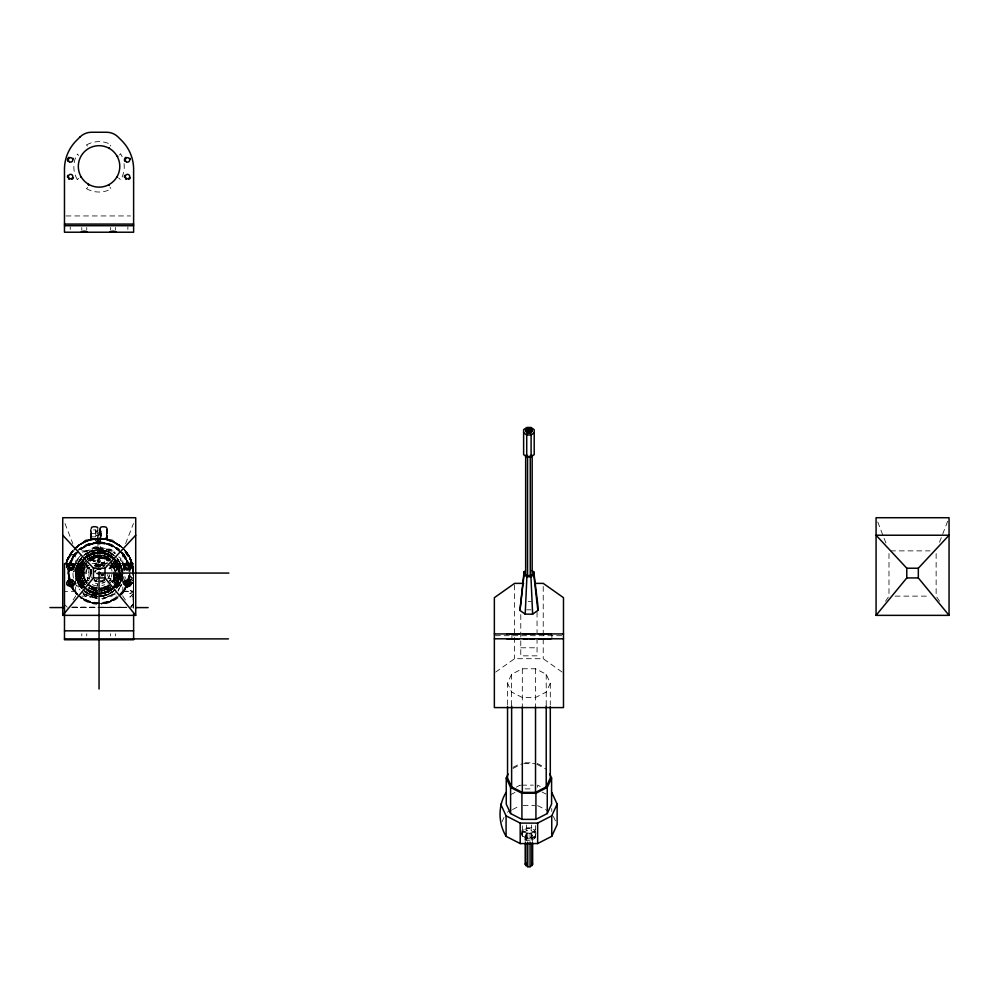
<?xml version="1.0" encoding="UTF-8"?>
<svg xmlns="http://www.w3.org/2000/svg" width="999" height="999" viewBox="0 0 999 999"><rect width="100%" height="100%" fill="white"/><g stroke="black" fill="none" stroke-linecap="round" stroke-linejoin="round"><path stroke-width="0.75" stroke-dasharray="5 3.75" d="M77.16 551.935C65.847 563.161 65.847 583.254 77.323 594.38L74.213 590.671M66.621 561.113L69.942 554.433L65.897 564.61C68.981 549.625 85.002 539.335 97.827 538.536L91.933 539.235L84.153 541.883L85.09 541.421L91.933 539.235L98.227 538.548L87.213 540.596L75.999 547.302L83.641 542.12L90.534 539.56L90.909 529.133M77.273 546.728L82.18 543.294L91.321 539.81L90.909 529.52L90.909 539.073L81.256 543.431L84.79 541.595L83.641 542.12M91.321 536.838L95.792 536.838L95.792 529.932L91.321 529.932L90.909 537.25M95.792 532.03L95.792 533.179L95.792 531.181L98.227 531.143L98.227 535.551L95.792 535.576L98.227 535.052M97.827 529.133L97.815 552.26L91.783 553.608L86.201 556.855M87.238 555.981L94.268 552.859L97.827 552.372L98.227 528.896M119.281 549.775L110.414 544.443L100.662 542.332L99.863 543.119L99.863 552.522L107.33 554.607L113.137 558.516C106.131 551.398 93.869 550.849 86.264 557.33M99.863 528.883L100.262 542.682A30.42 30.42 0 0 1 125.899 587.362A30.42 30.42 0 0 1 74.525 591.083L70.892 584.577L69.143 578.658M120.891 546.928L114.585 542.632L106.756 539.747L106.768 529.707L106.768 532.305M66.034 562.837C70.117 548.926 83.754 538.686 98.227 538.523L98.227 552.522L91.421 554.408L86.801 557.217C94.555 550.973 106.756 551.873 113.499 559.203L107.28 554.67L99.863 552.522L99.863 538.523L110.34 540.372L121.728 546.99L114.348 542.07L107.567 539.572L107.18 529.058L107.18 531.705M133.204 578.246L130.157 576.535L133.204 577.772L129.795 579.919L133.204 578.246L133.104 572.015M130.257 607.242L133.179 604.495L133.204 597.302L130.157 593.818L133.204 594.193L133.616 607.592L133.616 573.314M77.36 566.033L77.635 568.606L76.149 570.679L76.336 576.848L78.022 582.454L81.668 588.174L77.984 582.042L76.149 573.913M90.909 539.073L90.909 537.537M101.074 535.651L99.863 535.601L101.074 535.327M106.781 536.6L106.768 533.803M106.768 532.954L106.768 529.145M111.389 567.432L110.901 565.659L111.026 568.181L109.378 568.793L108.054 567.981L109.39 568.793L111.026 568.181L111.076 565.846M119.193 575.948L116.858 582.829L114.61 586.151L117.982 580.407L119.293 571.703M106.768 535.951L106.768 539.185L99.863 538.923L111.826 541.321L121.828 547.589M106.781 529.907L106.768 533.379M86.114 582.917L82.892 574.962L84.141 566.633M106.768 536.838L107.18 538.623L107.18 528.533M133.616 604.083L131.019 607.417M95.242 598.051C97.115 593.968 85.914 595.529 84.003 590.996M97.827 531.168L97.84 529.932M82.53 589.135L77.485 581.168L75.999 573.414L78.446 562.712L79.77 560.501L82.88 559.328C75.687 559.502 78.097 570.791 76.898 569.855C73.839 575.561 77.535 583.291 81.206 588.086L82.305 586.201L83.879 587.874M129.333 567.869L129.72 565.996C127.71 559.702 121.391 571.803 129.545 567.494C131.169 563.661 124.163 563.411 125.387 567.295C126.96 571.341 132.18 566.296 128.409 564.497L126.611 564.51M116.546 588.061L120.941 580.182L120.429 578.359L121.229 576.248L120.317 578.758L122.003 575.474L122.053 572.04M71.453 570.142L73.601 568.643L74.213 565.958C67.795 555.044 63.087 575.274 73.302 569.055C77.885 562.912 65.597 560.214 66.546 567.819L68.369 570.029L72.502 570.242L74.6 567.907L74.301 564.71L70.43 562.412L68.319 563.161L66.945 564.622L66.546 567.819M112.263 582.592L115.197 574.75L114.098 579.457L112.263 582.592L114.173 579.008L115.122 573.863L114.71 576.91M117.695 583.116L120.205 574.188L119.505 578.708L116.746 584.727L117.907 582.717L119.206 574.9M74.088 549.825L82.305 543.281L87.8 540.759L97.827 538.936L97.815 536.351M86.813 583.591L83.192 576.061L82.967 570.591L83.229 576.923L85.839 582.592C82.355 577.672 81.768 570.854 84.453 565.459M122.153 573.963L121.553 578.696L119.393 584.378L114.598 590.571M79.333 564.747C76.586 571.753 77.847 580.044 82.28 586.088M81.044 587.275L81.081 587.974L77.547 582.105M125.687 581.955C123.139 586.738 132.355 585.976 129.146 581.643C126.411 578.945 123.302 584.602 127.035 585.426C134.39 582.392 123.564 577.447 125.612 584.427M88.636 565.609L87.637 565.871L87.375 567.769L88.973 568.269L89.848 566.97L89.623 567.732C87.625 570.179 85.752 564.997 88.961 565.684M114.523 585.014L117.208 580.307L118.481 575.112L117.62 579.22L114.523 585.014L117.882 578.284L118.581 572.752M77.16 594.18C70.142 586.925 67.133 576.111 69.431 566.271L68.819 570.092L69.431 566.271M77.035 565.571L76.274 568.269L78.197 562.375L82.28 556.73L77.31 564.298L75.837 571.465L77.198 569.48L77.148 565.983L78.759 562.562L77.148 565.971L77.71 568.831L76.773 570.367M106.768 529.07L106.718 538.311L107.555 539.56L114.348 542.07L102.285 538.661M81.131 570.392L84.128 562.912C79.932 569.005 79.957 577.447 84.291 583.453C79.708 576.985 80.02 567.507 85.24 561.488L82.53 565.971L81.044 571.965L81.768 567.395L84.578 562.087M79.458 567.794L79.208 577.147L83.441 586.063L81.019 587.562L82.88 585.701C78.172 579.77 77.085 571.316 80.282 564.435M116.221 578.433L117.02 573.076L116.234 578.496L113.699 583.578L117.158 574.375L116.371 578.084L113.861 583.254M85.04 584.615C79.483 578.121 79.808 567.944 85.277 561.513M82.143 579.345L85.027 584.34L81.806 578.196L81.156 571.253L81.319 576.423M114.51 582.367L117.033 573.076M83.279 572.889L83.429 569.992M120.442 572.477L119.48 579.482L115.135 586.888C121.204 586.713 120.392 577.472 121.503 575.574M76.349 570.367L76.161 575.761M79.033 584.515L76.199 576.098L76.149 570.679L82.205 559.527M80.107 580.269L83.342 585.851C77.572 578.908 77.485 568.219 82.805 561.001L79.508 567.744L83.616 559.989L80.307 565.621M68.819 569.717L68.794 576.298L68.894 569.205M118.981 579.944L120.142 572.415M124.363 589.934L127.959 582.567L129.458 573.151M77.697 567.082C76.511 574.562 77.947 582.692 83.441 588.249M86.389 555.806L94.88 552.072C82.78 554.07 75.112 567.657 78.746 579.133C86.276 594.63 81.481 582.991 79.445 577.285L83.217 585.402M114.498 586.038L118.282 579.145L119.218 573.114M71.766 568.468C66.421 570.679 68.606 560.938 72.527 565.409C74.613 569.755 66.296 569.58 68.756 565.284M69.605 581.231L72.053 581.543L72.527 584.403C70.592 587.574 66.384 583.166 69.393 581.343C72.902 579.208 74.238 586.126 70.192 585.451C63.349 572.927 81.256 588.935 68.494 584.153L68.394 582.767M76.011 572.877L76.149 570.679M88.262 580.556L87.288 578.446L88.287 577.809L89.71 578.546C90.597 580.706 88.636 575.936 87.288 578.446L87.475 580.119L88.986 580.469L88.112 580.494M119.693 573.801L118.619 579.957L114.81 586.463M73.302 556.843L75.687 553.596C65.759 565.034 66.483 583.766 77.323 594.38L72.977 588.773M129.558 567.469L129.608 565.771L128.434 564.535M78.771 568.856L78.372 574.812L79.783 580.719L78.571 571.428L81.743 562.025L80.669 563.936M94.818 595.466L95.604 596.066L92.782 595.516L97.527 596.428L92.42 595.367L92.195 597.352L90.809 596.915L81.881 591.483M79.583 573.926L81.094 565.322L83.529 561.213C77.885 568.281 78.322 578.908 84.066 585.751L80.157 578.234L83.267 584.627C78.197 577.909 78.309 567.807 83.529 561.213M90.372 555.506L90.484 553.995L92.645 553.184C89.386 553.196 91.558 556.518 88.137 556.818L90.584 555.319M99.863 537.637L100.275 538.886L100.262 529.482M129.283 576.435L129.458 573.851M115.197 574.75L112.625 581.967L115.06 575.998M129.82 573.813L128.596 581.905L124.912 589.847M77.123 566.146L76.898 569.855L77.647 569.43L76.536 570.604M82.355 561.962L81.693 562.887L83.529 560.389L80.757 564.86L79.146 570.641L79.932 579.133M125.774 587.524L128.234 581.63L129.37 574.787M86.189 563.174C81.756 568.618 81.831 576.947 85.864 582.579M114.985 556.131L108.966 552.035L110.951 553.096L105.669 550.799L106.006 549.25M122.427 574.038L120.904 581.331L116.658 588.411M84.028 559.777C78.896 565.496 77.572 574.175 80.707 581.181M81.344 576.198L81.344 569.954L81.806 578.196L85.277 584.627M74.113 584.365C75.837 579.12 66.758 577.759 66.921 583.241C66.783 588.923 76.274 587.187 73.976 581.83M131.044 567.694C130.357 554.707 116.346 571.54 129.233 569.842C136.751 564.073 120.991 559.552 124.351 568.443C131.581 575.948 133.491 558.129 124.725 564.135L123.739 566.995L124.338 570.292M131.044 584.365C132.792 579.145 123.676 577.797 123.851 583.241C123.726 588.898 133.192 587.212 130.906 581.83M70.629 581.006C67.645 580.856 75.574 581.618 72.303 584.702L70.954 585.451M83.242 585.876L79.008 576.623L79.208 568.356L79.271 577.872L83.354 586.276L81.556 587.887M119.73 572.552L118.044 581.131M119.555 574.45L119.256 577.534L116.408 584.053L118.806 578.758L119.555 574.45L118.806 578.758M83.154 569.467L82.817 573.613M119.056 574.225L117.795 580.169L114.773 585.564L116.571 582.804M83.104 581.393L84.016 582.954L82.655 580.594L84.028 582.966C80.757 577.984 80.207 571.478 82.492 565.971M81.069 573.076L82.517 565.983L86.438 560.214M128.821 579.295L129.37 575.137L127.947 582.492L129.37 575.137M116.933 574.313L116.683 576.76L116.933 574.9M133.329 605.094L133.616 603.671M115.097 575.749L115.247 574.3M122.377 573.776L121.304 580.119M81.756 557.492C74.338 565.521 73.701 578.596 80.432 587.237M125.375 582.517L126.461 585.277L128.696 585.139M91.234 569.78L90.734 574.125L91.096 571.278M85.677 573.863L86.164 569.667M95.842 588.711L95.055 595.454L95.916 588.786L98.014 589.098M120.904 579.857C120.28 582.167 117.233 591.683 115.022 585.976C120.879 578.808 121.166 567.482 115.247 560.289M79.271 565.384L77.947 570.904L78.072 576.036L79.783 581.942L82.393 586.101L81.568 587.449L83.441 586.063M120.692 574.35L118.756 582.367L116.296 586.363L118.082 586.013L113.661 587.449L118.332 585.726L120.867 580.157L120.554 577.472L122.003 575.486M125.424 567.357C125.462 564.273 128.609 563.036 125.275 566.495C125.112 568.781 128.484 569.692 129.52 567.619L129.146 565.047M128.434 581.206C131.131 582.342 129.108 586.625 126.461 585.277L125.325 582.767L127.585 581.006M119.106 575.149L115.597 584.615M95.604 597.702C97.59 599.475 97.74 594.193 94.468 596.041M68.344 566.495C77.01 557.979 70.117 576.885 68.631 565.422C75.849 560.277 71.528 575.212 68.394 566.083M72.403 584.54L72.215 581.718L70.205 581.043M114.598 585.739L117.57 580.744L118.906 574.949L118.531 577.834M125.275 566.495L125.699 565.234M79.383 569.168L77.885 574.275L80.507 580.731M81.044 571.965L81.356 569.505M121.728 568.955L117.358 559.128L120.08 563.711L121.816 569.58M120.429 577.422L120.529 580.094M122.29 574.088L121.354 579.707L122.34 574.45M75.787 571.091L76.261 567.707M81.094 565.322L79.57 574.687L80.457 567.407M122.44 573.888L120.205 582.854L116.771 588.111M78.272 567.981L77.934 576.361M117.008 574.7L113.874 583.254M74.088 584.34L74.238 583.241A3.546 3.546 0 0 0 72.09 579.895L69.106 579.87L67.782 580.819C64.685 584.303 70.317 589.285 73.377 585.676L74.088 584.34C72.24 590.122 63.711 584.677 68.057 580.544L70.829 579.582L73.414 580.894M105.669 550.799L103.109 550.736L102.847 548.239M130.345 580.894L127.76 579.582L124.987 580.531C120.167 585.426 130.894 590.197 131.169 583.241A3.546 3.546 0 0 0 129.021 579.895M78.009 582.13L77.123 579.657M120.08 573.551L117.857 582.517L115.235 586.438L116.995 587.899M129.271 576.073L126.086 587.037L120.342 594.805M114.423 574.512L113.362 579.557M82.792 575.499L83.142 568.831M118.831 577.397L119.193 575.012M70.917 562.912L73.252 564.048L74.088 567.669L71.753 570.092L70.105 570.217L68.869 569.855L69.293 566.783M76.436 567.644L75.961 575.486L79.008 585.002M123.876 563.96L123.589 566.321L120.941 559.802M75.375 571.828L76.099 567.295M111.051 556.793L106.169 554.208L100.025 553.059L102.16 552.322L107.755 554.07L107.417 555.257L109.69 556.668L107.655 555.544L107.755 554.07L102.098 552.247L97.727 552.222M90.31 592.245L90.547 590.796L87.175 588.811L90.547 590.796L90.797 592.195M119.056 561.663L121.728 569.155M80.195 563.424L79.158 575.649M117.158 574.375L114.773 582.155M121.803 575.586L120.454 578.633L120.617 576.935M78.871 571.952L79.72 567.17M114.835 585.464L117.358 581.218L118.931 575.599L117.545 581.281L114.073 586.788L118.431 579.22M120.092 564.023L121.191 566.72M118.594 578.071L117.582 581.031L119.081 575.374M78.097 563.748L77.173 566.308L81.294 558.416L79.608 561.488M78.996 570.841L80.507 565.122M114.261 586.126L117.358 581.218L118.881 575.973L118.319 579.02M119.643 575.774C120.817 580.232 112.825 584.74 116.733 587.687M128.659 579.932L129.096 577.597M92.857 560.651L93.706 556.231L98.651 557.255L97.552 561.65L92.795 560.689L93.706 556.231L98.589 557.255L97.552 561.65L92.795 560.689L93.719 556.231L98.589 557.255M119.942 575.936L120.192 574.662M66.184 567.494L67.595 560.402L74.001 550.836M124.038 576.186L120.192 586.725L121.953 583.666M79.146 570.641L79.783 567.544M109.128 576.972L109.59 574.687M82.605 572.29L86.089 563.299L84.578 565.684M113.849 555.444L108.004 551.848L103.734 551.323C98.152 548.101 90.347 551.211 85.327 554.582M117.882 578.284L118.394 575.861M117.807 580.169C118.481 582.467 117.295 585.189 114.748 585.614L116.858 584.565M69.955 564.348L69.231 567.282L72.14 558.99L76.049 553.209L72.14 558.99L74.301 555.432M82.842 592.782C86.176 601.161 98.751 595.879 85.277 591.783M92.12 597.215L95.604 598.201L96.229 596.266M96.853 596.328L96.641 598.214L97.502 598.538M79.021 570.179L79.995 566.071L82.805 560.876M111.301 577.022L111.95 574.088M97.215 585.302L97.403 584.465L97.502 586.301M84.391 590.834L90.847 594.592L97.378 596.041M118.581 578.359L119.293 575.249M72.765 583.728L71.366 585.339C66.021 586.213 69.618 579.258 71.503 581.206M72.615 584.165L72.815 583.316M125.275 583.166L126.723 581.156M129.333 584.54L129.146 581.718M79.645 567.32L78.846 574.363L80.207 580.556M82.917 571.715L83.916 567.507M69.231 567.282L72.403 558.404M118.456 575.799L115.921 582.991L113.399 586.488M107.48 576.073L107.904 574.363M69.056 567.956L71.953 559.253M79.995 566.071L78.821 572.514L79.208 577.147M78.971 572.177L79.133 575.399M119.605 576.136L118.619 579.957L114.81 586.563L118.769 579.52L119.593 574.937C118.694 585.302 109.191 594.08 98.701 593.581M127.959 582.567L128.871 579.095M120.817 581.318L121.903 577.222M79.62 566.433L78.584 574.924L81.756 584.128C77.06 576.923 77.585 566.833 83.079 560.202L81.069 563.074M133.204 603.721L131.269 606.843L133.204 603.771C132.755 586.113 137.213 563.424 124.101 549.263M68.332 583.091L68.731 581.88L68.943 584.777L71.366 585.339M76.086 568.781L77.31 564.298M78.034 570.042L80.607 562.674M82.068 562.425L79.508 568.618L79.758 578.496L79.058 574.512L79.47 577.385M113.536 580.431L114.947 575.861M87.125 568.806L86.139 572.265L87.413 578.608M95.916 597.714L96.566 596.303M105.906 550.749C107.667 548.476 106.044 548.039 106.256 550.861M91.096 596.49L90.834 597.09L91.783 596.815M128.496 580.694L125.862 587.35L120.692 594.393M120.704 581.543L122.015 576.823L120.792 581.555L118.169 586.313L119.568 584.028M86.688 553.359L84.665 554.795C87.55 548.713 101.498 552.722 101.049 547.739C95.18 543.793 90.047 550.699 84.478 551.972M89.848 579.195L87.974 577.897L87.475 580.119M101.236 549.825L102.785 547.914L106.044 548.676M91.134 572.015L90.31 575.112M129.745 583.466L127.785 585.501M66.284 562.237L71.953 551.573L66.933 560.214M80.732 564.934L79.508 568.618L83.841 560.027L80.032 566.745M66.084 564.285L67.882 558.916L72.939 551.111M118.581 577.534L113.923 586.575M79.858 567.295L80.207 563.386L82.03 560.427L80.257 563.286L83.342 560.539L81.244 561.6M103.122 573.538L102.31 575.636M94.868 573.001L95.542 570.978M66.196 562.4L68.806 556.306L72.403 551.048M127.148 584.602L128.159 581.755M80.007 568.468L83.267 561.725M89.398 568.331L88.312 573.488L89.66 578.433M103.009 575.299L103.471 574.1M66.184 563.661L70.13 554.782L74.338 554.782L75.687 553.596M77.235 565.022L80.819 558.404L76.873 565.584M83.854 569.055L84.54 567.27M125.612 543.668L133.466 523.488M939.51 542.232L947.926 520.604M77.76 564.36L77.148 565.921L78.896 561.913L77.847 564.098M92.42 595.367L93.469 595.217L92.782 595.516M84.653 565.559L83.267 569.08L82.892 574.962M66.558 561.276L69.942 554.433L74.338 554.782L77.298 551.81L72.14 558.99M119.143 588.523L118.094 591.046L119.143 588.523L118.394 589.872M132.942 605.819L133.541 604.308M79.445 585.164L81.081 587.974M102.934 575.324L103.397 574.2M116.858 582.829L118.943 576.735L117.545 581.281L114.485 586.176L117.308 581.818L113.849 586.9M66.221 563.311L69.081 556.58L73.114 550.736M78.159 562.961L75.824 570.229L76.061 576.96M117.582 579.045L112.775 586.775M70.604 562.35L72.827 557.729M95.142 570.891L94.768 571.74L95.654 570.154M116.833 583.341L114.897 586.263L116.608 587.812M124.45 580.407L123.476 582.592L124.663 586.163L126.873 587.387L130.794 585.751L131.393 581.805L129.982 579.932L127.273 579.045L123.189 581.568M117.432 583.828C121.241 576.848 121.229 567.744 116.483 561.201M107.805 578.796L109.091 575.986M507.542 704.907L507.542 683.141L511.625 674.25L522.315 668.768L535.526 668.768L546.216 674.25L550.299 683.141L550.299 704.907M550.299 683.141L546.216 692.032L535.526 697.514L522.315 697.514L511.625 692.032L507.542 683.141M501.898 821.977L504.295 816.77M536.063 833.291L534.69 830.319L531.118 828.496L526.71 828.496L523.139 830.319L521.778 833.291L523.139 838.448L526.71 840.284L531.118 840.284L534.69 838.448L535.601 836.475M523.139 830.319L521.778 835.476L523.139 838.448M525.199 841.533L525.199 835.476L527.772 832.991L531.93 833.94L532.642 841.533M532.642 835.476L530.069 837.986M534.69 838.448L535.601 834.277M115.035 585.951L116.521 584.09M116.721 582.792L117.807 580.494M129.695 567.107L127.11 568.768L125.3 566.221M80.345 565.347L81.169 563.611M85.127 564.597L82.905 570.879L83.229 576.923M102.385 575.511L102.922 574.388M82.355 566.258L83.254 564.398M128.159 581.093L129.758 583.616L128.272 585.377L125.874 584.777L125.3 582.692M68.806 556.306L66.134 562.512L68.956 556.056L72.752 550.636L67.857 558.166L68.956 556.056M125.687 587.762L126.998 585.077M118.993 588.973C120.916 584.14 127.36 579.994 124.575 574.35M81.431 565.072L82.58 562.799M81.244 587.499L79.633 585.926M81.843 561.426C76.723 568.993 77.223 579.682 83.292 586.563M131.019 567.669C122.74 575.886 125.287 559.203 118.619 556.93M131.019 584.34L128.971 586.625L127.485 586.937L124.55 585.389L123.851 583.241L124.725 580.819L127.76 579.582M80.207 564.797L84.515 558.503M112.213 582.392L114.048 579.058M124.788 589.31L121.366 593.743L123.726 591.383L133.616 591.783C132.692 578.284 134.765 561.525 125.2 550.486C130.594 556.693 133.629 564.86 133.616 573.076M117.258 581.468L114.573 585.776M79.096 557.192C70.767 566.221 70.829 581.942 80.07 590.009M72.403 567.869L72.265 565.109L70.18 564.373L68.344 566.658L69.505 568.543L71.928 568.381L72.815 566.421L71.778 564.66L69.056 564.934M84.503 565.871L85.415 564.285M115.672 585.189L117.532 582.067M100.362 593.319L105.757 592.17L111.339 588.985L108.616 591.982L100.724 594.23M105.532 592.257L111.751 588.823L108.879 591.67C112.175 587.225 103.259 594.68 100.812 593.169M111.788 588.723L108.591 591.995L100.812 594.205M72.028 559.078L74.987 554.457M126.086 587.037L121.366 593.743M101.011 575.024L101.636 574.038M78.397 558.803L75.449 564.435L73.889 575.312M78.446 562.712L81.306 558.379L79.982 560.164M81.381 563.349L82.742 561.201M78.197 562.375L81.406 557.817L79.708 560.089M124.588 590.347L125.262 589.285L122.527 592.432M69.418 555.269L70.342 553.821L69.805 554.645M82.517 560.551C76.973 567.694 77.01 578.309 82.405 585.526M81.606 563.211L83.004 561.051M102.56 575.849L103.322 574.413L102.472 575.961M82.53 563.049L83.541 564.21L82.53 563.049L83.991 560.839M75.25 553.434C65.41 565.147 66.096 584.028 77.173 594.68M82.505 560.277L78.784 567.42L78.084 572.152A20.979 20.979 0 0 0 82.855 586.438M123.676 590.884L124.912 589.023L122.19 592.782M73.064 599.974L75.649 596.128L75.649 552.435M885.539 601.261L888.985 596.128L888.985 552.435M80.794 558.653C74.65 566.058 74.176 577.272 79.283 585.352L76.686 579.67L80.807 587.537M101.311 548.439L102.597 548.114C100.874 553.184 105.332 549.013 104.271 551.036L103.796 550.661M74.038 555.132L72.353 557.654L76.511 553.209M73.751 555.519C66.396 565.784 66.396 580.794 73.976 590.909M89.798 568.294C89.286 569.717 84.74 567.744 87.375 565.496L86.813 567.769L88.262 568.793L89.798 568.294L88.262 568.793L86.913 567.969L87.462 565.459M82.293 561.013C78.334 565.846 77.56 572.627 79.046 578.558M73.664 556.393L75.424 553.97M122.665 592.17L124.438 589.747M116.608 588.349L119.505 584.39M89.835 567.32L87.537 567.994L87.075 567.057L88.024 565.696M122.34 592.632L125.886 587.924L119.206 595.866M73.963 555.869L76.723 552.422M85.789 563.698L87.05 562.125M107.83 583.066L110.327 579.969M84.028 558.778C76.786 566.058 76.723 578.421 82.817 586.251M113.724 586.738L116.483 582.954L112.924 587.537M82.455 561.613L84.64 558.953M100.674 576.535L102.597 574.288L100.662 576.423M82.655 561.563L85.177 558.616M83.529 560.002C76.886 567.182 76.923 579.045 83.342 586.376M119.942 595.754L126.711 586.638A30.957 30.957 0 0 0 129.72 569.43L127.934 562.237L124.488 555.519L120.33 550.924M80.519 559.502L82.343 557.479M121.541 546.878L110.777 540.546L99.863 538.523L100.262 542.682L109.266 544.43L118.606 549.787M106.968 549.263C110.127 548.376 114.286 549.9 115.26 553.384L114.011 551.723M98.227 542.27L87.063 545.167L79.533 549.812L87.637 544.905L98.227 542.27L97.815 538.848L91.321 539.81M97.827 538.936L98.227 543.531A29.57 29.57 0 0 0 76.074 591.695M90.285 553.796L86.463 557.467C93.244 548.551 108.391 551.123 115.172 559.04M108.766 578.084L110.839 578.533L109.778 580.544L110.652 580.107L110.664 578.271L108.766 578.084L110.839 578.533L110.964 579.507L109.478 580.556M74.088 549.375L76.836 546.59L75.612 547.664M121.853 575.461L120.255 577.922L120.467 579.295M76.399 547.24L85.252 540.159A54.945 54.945 0 0 1 112.875 540.172L121.691 547.24M79.346 556.93L80.832 555.456M74.101 565.097L75.4 563.811M99.863 538.923L105.195 539.06L113.337 541.608C105.457 538.361 120.667 544.455 121.691 547.015L118.382 544.405M99.863 543.119L103.809 543.031L109.64 544.567L117.857 549.163M81.568 587.449L83.267 585.901M74.438 548.801L76.836 546.59M125.774 581.843L127.36 580.993L129.283 581.88M85.065 558.691L90.16 554.882L88.674 555.706L98.014 552.872L92.52 553.933L86.401 557.255L86.938 556.868M83.466 555.644C91.458 548.214 104.683 547.739 113.249 554.47M76.199 547.19L80.832 543.693L87.288 540.571M111.701 588.024L107.318 590.821L107.592 592.195L103.908 593.431M76.436 547.127L83.991 541.957M98.277 589.398L104.708 588.336L110.639 584.477M69.755 581.131L68.606 582.067L68.631 584.403M133.204 594.193L129.795 596.99L133.204 597.302M81.718 587.612L83.354 586.276M102.622 555.407L110.602 559.315C104.096 553.546 93.531 553.833 87.088 559.565L92.233 556.406L97.303 555.144L102.622 555.407L108.167 557.517L103.634 555.631L98.127 555.069L94.043 555.669L87.163 559.315M88.374 560.851L90.459 559.328M100.749 555.007L93.481 555.931L87.338 559.49L95.567 555.444L104.395 555.906L97.303 555.144L99.438 555.057M112.038 589.098L102.885 593.506M87.974 561.188L91.546 558.603L88.811 560.402C94.58 555.681 103.584 555.581 109.253 560.501M88.724 560.664C94.618 555.332 104.395 555.706 110.102 561.126L103.484 557.442M81.019 587.562L82.855 586.201M100.037 589.285L106.568 587.524L110.052 585.039M73.202 584.29L71.116 585.926L68.644 585.252L67.882 582.892L70.492 580.531L72.727 581.48L73.202 584.29L72.84 583.279M114.698 590.259L108.192 594.442L102.76 596.016M110.814 586.75L106.518 589.51L101.236 591.196L109.878 587.562M84.603 557.579L88.037 554.907L94.68 552.335L88.899 554.433L85.127 557.08L91.409 553.321L93.706 553.708M88.911 560.651C94.93 555.082 105.282 555.844 110.664 561.925M111.563 588.786L108.741 590.621L110.127 589.934M102.56 549.65L101.598 549.862M88.561 552.322L83.379 555.894L91.396 550.973L100.999 549.912M82.405 586.563L83.029 586.076L80.519 581.967M112.85 587.674L107.18 591.42L102.56 592.807L111.076 589.123M80.232 549.263L84.977 546.141L81.256 548.439L83.117 547.202M86.701 557.292L87.375 556.793M114.061 590.546L109.028 593.831L101.136 596.028M87.487 559.315L95.579 555.407L102.735 555.444M90.36 560.102L91.371 559.34M99.051 591.058L104.171 590.322L108.928 588.099L101.286 590.971L105.857 589.76L110.602 586.85M106.681 551.111L107.105 549.113M69.967 581.63L68.931 583.803L71.316 584.865C74.6 582.917 69.118 579.495 68.819 583.316L70.792 584.952L72.303 583.241L71.666 581.88L69.967 581.63L68.656 572.315M113.674 591.258L105.157 595.529L108.754 594.368M87.263 556.88L86.538 557.417L91.671 554.445L98.239 553.046L91.508 554.495L86.501 557.28L91.658 554.308L97.827 552.372M77.422 546.091L79.458 544.592M82.33 547.664L79.945 549.413L87.537 544.917L95.904 542.819M111.014 589.198L109.453 590.209L111.326 588.873M118.169 596.74L110.327 601.298L101.286 603.396L109.765 601.498L117.407 597.277M87.787 559.065L89.161 558.054M109.128 593.781L112.5 591.57M79.321 549.425L88.499 544.068L97.427 542.332L98.227 543.119L89.748 544.105M88.274 556.031L86.339 557.417L89.348 555.394M113.274 591.183L110.589 592.956M77.048 546.366L80.981 543.568L77.273 546.203M86.638 557.342L89.898 555.244M109.628 590.334L111.451 588.811L107.642 591.333L100.624 593.194M495.616 672.115L514.597 658.703L543.231 658.703L563.486 673.014M113.174 594.293L115.534 592.619M86.801 557.217C94.455 551.123 106.144 551.935 113.112 558.653M85.939 557.005C93.257 550.899 104.895 550.761 112.1 557.105M126.686 564.447L125.362 565.896L125.524 567.657L127.298 568.831L129.046 568.206L129.296 565.209L127.897 564.373L125.986 564.934M113.499 591.495L108.204 594.617L100.612 596.428M103.933 598.763L105.182 597.902L101.561 598.463M86.401 557.255L91.671 554.445L99.613 553.046L105.37 554.07L104.495 553.783L113.811 558.016L109.216 555.631M94.131 565.609L98.714 564.123L103.696 565.434A8.941 8.941 0 0 0 94.393 565.434L99.051 564.135L104.358 565.859L98.714 564.123L94.443 565.397L97.328 564.298M104.745 592.307L112.225 588.199L109.453 590.209L111.488 588.861M93.219 550.811L97.602 550.087L91.483 551.323L95.33 550.362L89.236 552.235L84.865 555.032M108.829 590.721L110.739 589.435L109.453 590.209M112.15 589.148L107.093 592.195L101.386 593.693M92.033 549.5L94.281 548.001M111.026 568.181L109.378 568.793M108.192 588.623L109.99 587.437M80.132 549.7L85.589 546.153L97.827 542.682L92.845 543.344L97.827 542.732L92.845 543.344L96.029 542.844M113.686 599.687L116.334 598.064L110.327 601.298L104.395 602.996M108.354 586.151L100.924 589.198M111.776 589.485L104.845 593.031L101.211 593.643M112.687 591.92L105.694 595.404L98.526 596.378M106.194 587.674L108.554 586.213M89.485 554.158L86.651 555.881C94.068 550.237 104.77 550.961 112.225 556.156M86.426 556.318L90.647 553.783L98.227 552.522L94.593 552.971L87.55 555.968M112.013 589.647C106.593 593.656 99.463 595.129 92.969 593.169A20.979 20.979 0 0 1 87.413 590.546M81.768 548.026L90.322 543.943M93.019 595.142L95.892 595.679M100.774 581.855L104.008 580.531M104.695 580.019L102.61 581.281A8.941 8.941 0 0 1 95.479 581.281L93.981 580.456L97.215 581.843M115.722 598.513C105.032 605.731 89.81 604.969 79.895 596.715L89.898 602.085L99.051 603.496M87.575 553.284L88.886 552.522M102.51 590.721L108.941 588.136L100.762 590.983M87.462 558.641L95.417 554.982M94.568 567.619L98.352 565.422L102.835 567.22M96.116 566.72L99.7 565.397L101.973 566.72M108.192 590.909L109.878 589.947L102.16 592.882M116.221 598.638L106.731 602.934L99.95 603.97M107.942 591.258L101.948 593.119L111.101 589.51L109.765 590.259M106.518 589.51L108.941 588.136M108.616 591.982L112.65 589.348L104.208 593.656M112.962 600.099L114.773 599.075M107.318 590.821L109.565 589.56M102.71 583.229L105.457 581.705M107.642 591.333L109.865 590.109M109.952 590.247L102.86 593.056A20.33 20.33 0 0 0 115.472 561.101M97.827 541.183L95.629 542.357L97.827 543.419L97.827 541.183L94.405 539.235L97.827 543.419M109.241 590.347L101.211 593.019M83.978 546.64L85.939 545.616M85.664 551.835L92.358 548.888L98.514 547.864L94.018 548.364L98.514 547.864M523.139 836.25L526.71 838.099L531.118 838.099L534.69 836.25M513.099 767.319L520.654 763.436M512.962 768.456L522.315 763.648M516.346 787.125L520.192 785.139L520.192 789.535M510.589 794.704L515.621 792.12M507.367 812.199L511.213 810.226M512.499 809.565L520.192 805.606M535.489 825.636L535.489 829.919L531.431 827.834L526.411 827.834L522.34 829.919L522.34 825.636M522.34 830.968L526.411 833.054L531.431 833.054L535.489 830.968L535.489 836.675L531.431 838.76L526.411 838.76L522.34 836.675L521.565 829.27M523.139 832.517L526.71 830.693L531.118 830.693L534.69 832.517L535.601 834.49M90.921 559.477L96.716 557.405M89.873 559.677L90.684 559.265M85.152 541.433L90.522 539.572L82.18 542.907L84.79 541.595M82.405 552.235L89.51 549.712L85.727 551.51M82.218 542.882L85.34 541.333M89.648 555.232L99.613 553.046L109.103 555.719M86.975 553.146L91.396 550.973M108.441 590.796C102.997 591.783 104.47 593.93 108.591 591.995L100.474 593.069L103.147 592.707M123.102 591.708C125.512 589.373 135.589 595.079 133.204 587.375M110.539 601.248L114.41 599.338M84.328 546.515L93.656 543.169L89.985 544.093M112.325 594.567L107.28 596.828M89.523 555.432L91.508 554.495M89.161 555.644L92.645 554.083L90.559 554.92M108.092 586.238L101.935 588.523M104.833 592.407L108.441 590.921M109.59 591.67L101.336 594.405M110.327 601.298L111.051 600.973L107.355 602.322M84.753 546.228L93.257 543.219L97.827 542.682L93.481 543.219A30.42 30.42 0 0 0 74.525 591.083L74.975 591.695L64.885 591.383M106.106 554.258C106.106 550.886 95.579 553.221 103.347 553.434L100.262 552.947L103.034 553.309M102.447 552.172L96.503 553.196M95.854 593.98L97.877 593.131C93.956 595.416 89.435 591.833 86.114 589.909M101.748 581.618L103.297 580.956M101.748 583.166L104.183 582.18M88.899 552.385L91.483 551.323M71.778 585.139L69.118 584.952M96.853 566.645L96.304 566.858A7.168 7.168 0 0 1 101.823 566.883L96.853 566.645L102.323 567.132M90.497 554.807L92.857 553.883M92.895 595.454L93.769 595.129M108.167 602.047L111.051 600.973M102.16 552.322L98.876 553.034M92.707 595.816L93.594 595.491M115.285 586.863L118.144 585.826M127.909 568.768L128.671 568.493M111.838 594.205L112.487 593.98M87.637 544.905L90.622 543.868M91.958 553.209L93.794 552.572M90.809 596.915L91.433 596.69M94.368 563.411L100 562.375L106.656 565.359M102.485 588.861L105.569 587.812M69.88 562.974C65.759 563.561 66.221 570.104 70.33 570.242M101.886 585.664L104.695 584.715M105.482 551.098L103.297 551.348M100.4 593.081L106.418 591.708L102.56 592.807M86.638 540.821L89.773 539.785L88.274 540.234M106.968 594.605L101.299 596.003M93.444 561.413L96.191 560.514M104.258 590.334L104.982 590.109L101.286 590.971M104.146 592.457L105.669 591.995L98.489 593.106M103.197 592.819L106.581 591.795M91.658 554.308L97.827 552.947L95.23 553.271M92.982 553.97L93.619 553.783M102.46 592.832L106.418 591.708M101.948 589.098C117.707 581.93 106.144 588.523 101.036 589.01M108.054 552.085L103.734 551.323L107.28 551.573M116.071 586.563L118.082 586.013M105.07 551.023L99.425 550.087M105.17 592.332L99.313 593.219M96.716 565.546L101.636 564.485L103.921 566.758L101.611 564.51L94.605 565.996M98.689 581.181L96.091 581.543L94.58 579.845M102.572 580.369L104.895 579.87L100.674 580.756M99.213 565.022L101.636 564.485L94.73 565.971M104.895 579.87L96.091 581.543M93.556 553.596L96.054 553.071M110.627 549.85L106.681 549.837M104.783 597.777L105.882 597.552M94.043 555.669L97.378 555.019M96.491 552.422L93.744 552.947L102.285 552.484L106.918 553.808M101.873 593.131L103.521 592.807M92.208 543.431L94.518 542.994M115.347 594.093L101.598 599.6M93.107 550.886L96.366 550.299M93.881 553.583L97.215 552.971M87.388 589.385L93.644 593.568L95.929 593.955M128.297 568.668L126.586 568.606L125.449 567.42M93.943 557.604L99.126 556.768M100.512 593.843L107.592 592.195L107.53 590.871M93.057 548.226L96.741 547.639M102.597 548.114L101.336 547.814L101.661 548.451M100.187 596.74L105.557 595.891M99.563 591.196L103.297 590.609M101.548 593.156L103.946 592.819M94.805 553.483L99.613 553.046M94.992 553.346L98.114 552.922M99.238 556.768L94.131 557.554L101.998 557.03L109.878 561.026M94.643 594.555L90.235 594.243L87.375 592.807M101.399 596.228L102.635 596.066L100.1 596.328M100.437 596.078L106.656 594.817L99.076 596.016M94.156 550.287L98.089 549.787M98.626 589.348L102.897 588.873M99.863 533.903L101.074 533.778M97.827 541.87L88.998 543.506A31.231 31.231 0 0 0 75.749 593.881M101.236 603.384L102.248 603.284M109.503 560.651C104.121 555.993 95.717 555.669 89.86 559.652A16.271 16.271 0 0 1 111.763 583.216M127.098 564.373A2.235 2.235 0 0 1 129.62 567.307A2.235 2.235 0 0 1 125.824 568.031A2.235 2.235 0 0 1 127.098 564.373L127.585 564.335M100.674 556.868L96.129 557.105L100.674 556.868L108.329 559.89M109.228 568.294C112.4 569.055 109.59 564.348 110.677 566.096L110.764 567.732L108.604 567.919L110.877 567.519L110.327 565.821M97.065 557.03L99.838 556.967M101.074 531.555L99.863 531.168L99.863 534.64M128.272 585.377L125.787 584.665A2.235 2.235 0 0 1 127.098 581.043L128.272 581.106M101.074 531.143L99.863 531.168L99.863 537.862M98.352 565.422L99.725 565.422M101.099 574.45L104.133 574.45M66.021 215.946L130.544 215.946M90.909 533.379L95.792 533.379M81.731 550.874L116.721 550.874M890.509 550.874L930.057 550.874M125.587 557.442L123.114 554.47L127.959 554.782M64.485 563.548L85.989 563.548M92.133 563.548L105.956 563.548M112.1 563.548L133.616 563.548L133.616 608.653M81.731 596.128L96.94 596.128M98.464 596.128L116.721 596.128M895.067 596.128L930.057 596.128M528.171 601.485L531.143 601.485M72.378 607.267L99.8 607.255M101.324 607.255L125.687 607.242M71.953 607.23L126.511 607.242M71.766 607.642L126.798 607.642M526.698 609.827L531.131 609.827M495.404 635.701L561.95 635.701M520.779 647.789L537.05 647.789M525.024 762.786L532.804 762.786M523.776 763.648L535.526 763.648M521.653 785.139L533.279 785.139M525.024 788.885L532.804 788.885M523.101 805.606L534.727 805.606M100.824 574.775L103.372 574.787M72.452 607.292L100.262 607.429M101.798 607.442L126.523 607.554M132.705 607.592L133.616 607.592M97.652 551.71L101.598 551.835L108.891 554.033M99.6 550.249L102.248 550.374M98.289 603.458L90.559 602.26L84.353 599.662M108.854 544.33L100.262 542.682L111.151 545.204L118.681 549.875L110.539 544.967L100.262 542.732L109.266 544.43A30.357 30.357 0 0 1 117.345 548.776M100.262 538.536L107.555 539.56L106.768 535.252M100.262 542.732L104.883 543.269M97.602 593.668L91.546 592.419L85.065 588.399M101.91 549.999L103.347 550.112M100.262 543.094C107.18 543.419 113.998 546.103 119.093 550.824M92.82 602.859L96.853 603.384M98.814 593.818L93.606 593.094L86.251 589.26M97.165 603.708L87.7 601.735L78.034 595.616M101.985 538.636L102.672 538.698M102.585 565.734L103.359 565.809L99.326 564.697L95.504 565.734L99.051 564.934L102.585 565.734L105.432 568.006M97.715 593.269L92.757 592.419L88.137 590.247A20.33 20.33 0 0 0 97.765 593.369L87.587 589.959L97.702 593.394M99.863 543.518L104.221 543.968A29.57 29.57 0 0 1 128.559 571.291M96.291 590.909L97.19 591.008L88.849 587.936L92.52 589.897L97.815 590.933M102.472 550.099L105.557 550.674M96.516 592.956L87.525 589.485L91.533 591.67L95.879 592.882L87.537 589.485L92.732 592.107L97.59 593.081L90.722 591.495M96.978 592.981L90.946 591.408L93.581 592.37L91.771 591.758L93.619 593.556M95.704 593.993L97.914 594.255L89.198 591.858M96.566 598.164L96.141 597.739M100.262 538.936L106.756 539.747M100.275 541.82L109.103 543.506A31.231 31.231 0 0 1 119.468 549.45M95.517 592.819L92.72 592.095L97.178 592.944M98.377 593.918L94.83 593.456L97.04 593.868M95.055 592.857L97.777 593.206L92.07 592.082L86.663 589.085L88.724 590.496M97.49 596.316L90.422 594.73L85.065 591.658M90.559 602.26L87.487 601.173L96.041 603.309M88.849 587.974L97.19 591.008L88.874 587.912L93.694 590.247M92.919 592.295L86.064 588.511L91.359 591.72L97.228 593.169M88.861 587.899L97.228 590.971M102.497 542.857L105.082 543.269M96.778 589.185L89.098 585.901L96.778 589.185L89.098 585.901L93.007 588.199L97.14 589.223M109.166 549.438L108.067 549.263L114.573 552.697M96.891 593.643L93.257 593.031L86.314 589.485M97.078 588.998L91.184 587.125M110.627 560.614L109.141 559.44L104.932 558.678L103.971 563.049L98.601 561.888L99.55 557.454L100.35 560.714L99.575 557.467L98.601 561.888L108.516 563.998M97.003 589.16L91.146 587.337L88.911 585.701M97.427 593.631L92.745 592.707L87.088 589.76M109.141 559.44L104.945 558.603L103.971 563.049L106.418 563.548M93.044 593.618L96.566 594.343M95.242 597.877L92.17 596.927M100.212 557.155L108.229 559.989M95.38 583.216L97.89 583.766M92.67 578.159L95.504 580.419L97.865 580.956M71.503 564.535L68.956 565.009L68.781 567.956A2.235 2.235 0 0 0 72.69 567.307A2.235 2.235 0 0 0 70.167 564.373A2.235 2.235 0 0 0 68.881 568.031M104.083 543.106L110.539 544.967M96.316 591.058L89.036 588.161M100.961 556.942L105.032 557.929M93.269 602.897L87.487 601.173M102.348 553.296L105.37 554.07M120.08 551.623L124.351 556.206L121.016 552.06M96.978 586.076L93.307 585.127L89.623 582.642M123.814 556.068L124.912 556.368L123.839 554.882M105.045 553.746L97.727 552.884C100.911 551.361 114.498 557.754 105.12 553.846L107.005 554.545M93.319 588.486L95.567 589.135M106.056 539.61L115.26 542.981L120.642 546.515M69.505 568.543L72.552 567.682L72.215 565.047M92.47 587.986L95.966 588.998L88.337 585.114M93.282 587.712L95.729 588.436M106.731 543.668L109.003 544.368M91.359 591.72L94.768 592.794M91.958 589.61L95.367 590.684M102.722 555.481L110.602 559.303M100.874 564.323L102.572 564.86M96.266 579.283L97.665 579.72M94.593 592.619L87.525 589.485M103.322 555.444L110.939 559.365M103.634 555.631L106.369 556.593M113.911 558.616L107.667 554.22L100.262 552.784M107.667 554.22L100.262 552.372L100.262 528.908M107.717 543.968L111.151 545.204M102.26 550.287L104.42 551.198L102.385 550.337M90.397 591.745L93.594 592.907M108.192 544.068L111.039 545.129M94.131 594.892L95.579 595.704M107.505 549.438L109.74 550.349M101.611 562.924L104.083 563.936M104.196 555.344L108.267 557.067M94.768 580.943L96.316 581.605M91.296 595.142L85.777 592.32M81.419 597.839L88.299 601.51L79.183 596.078M103.709 557.492L107.567 559.228M89.41 590.871L92.07 592.082M107.243 551.123L113.749 554.907M101.461 564.46L104.108 565.696M91.096 591.62L87.625 589.71L88.237 590.109M84.378 599.725L87.063 601.036M123.102 554.457L123.751 554.782M89.036 590.696L91.508 591.932M74.338 591.383L74.975 591.695M537.175 763.436L544.73 767.319M536.863 764.335L546.216 769.143M109.578 556.168L112.3 558.041M540.209 786.463L537.637 785.139L537.637 789.535M542.22 792.12L545.991 794.068M537.637 805.606L547.902 810.876M527.772 837.986L525.199 835.476M105.282 558.641L106.731 559.403M107.28 554.67L111.776 557.43M102.16 564.672L104.358 565.859M94.668 580.044L96.716 581.143L95.504 580.419M83.679 599.3L85.752 600.411M109.203 552.097L113.811 555.157M106.131 556.555L111.913 560.464L107.692 557.305L110.939 559.527M90.522 586.113L93.219 587.599M90.172 592.557L84.653 588.935M107.18 554.77L112.1 557.867L108.916 555.644M88.436 593.518L84.003 590.534M109.478 552.559L113.511 555.344M108.779 555.407L110.464 556.455M84.341 593.718L87.225 595.516L84.053 593.531M124.351 556.206L122.278 553.508L126.998 561.163L129.308 570.404M111.663 556.818L103.983 553.071L99.863 552.522L106.281 553.384L112.737 557.105M108.879 554.258L113.699 557.804M81.831 598.164L82.393 598.538L80.682 597.277M118.119 549.438L115.684 547.664L120.005 551.086M115.684 547.664L116.858 548.463M86.289 588.698L89.136 590.646M107.417 555.257L111.051 557.792M76.349 585.177L78.958 587.1M121.191 546.515L116.371 543.169L121.728 546.99L110.34 540.372L117.07 543.581L123.526 548.651M113.049 552.197L114.798 553.558M77.098 579.345L78.359 581.031M109.778 555.781L112.063 557.567M120.355 566.258L121.591 569.368M122.64 547.777L119.106 544.892L121.141 546.69M67.845 569.005L68.869 569.855M120.404 545.891L122.003 547.227M110.564 556.68L113.499 559.203M98.227 538.923L91.508 539.335L91.321 529.295M65.222 605.182L67.27 607.217M102.485 550.074L103.172 550.761M78.884 595.866L73.414 589.447L70.879 584.502L74.475 590.971L72.165 588.149L73.327 590.022M106.756 562.137L111.339 568.031L112.013 571.153M122.865 547.976L130.045 557.704L133.529 570.666A34.628 34.628 0 0 0 132.28 563.548L128.334 554.72M77.822 594.805L73.963 590.209L77.398 594.393M120.355 551.423L126.786 560.564L129.358 570.766L128.596 565.958L129.258 569.892L129.046 568.281M123.913 549.075L128.471 554.932M107.18 538.761L101.074 538.261L101.074 537.05M82.193 584.153L83.342 585.739L79.733 578.896L84.191 586.638M117.845 566.096L120.08 570.566L119.056 565.971L115.959 560.327M124.825 550.099L126.261 551.76M83.304 587.25L82.517 586.188M80.494 586.75L81.643 588.136L78.933 584.29M121.741 552.947L125.062 557.292M84.478 587.025L81.269 582.604A20.33 20.33 0 0 1 78.983 575.224L78.884 573.064M113.724 559.24L117.845 565.596L119.268 571.853M124.088 555.894L122.278 553.508L127.298 561.913M125 551.023L130.931 560.614L133.079 570.479M116.521 557.504L120.105 562.849L122.353 570.916L121.866 567.857M83.354 582.854L84.977 584.877M124.001 555.082L124.5 555.731M84.366 587.737L81.019 583.341M116.109 559.74L120.355 568.781M76.561 593.556L71.478 585.926M115.322 560.464L119.206 568.181M125.412 550.724C130.37 556.593 133.292 564.11 133.604 571.79M123.751 555.332L122.715 553.97L125.899 558.778M115.834 559.915L117.158 561.65M73.963 590.209L75.787 592.619M112.812 561.525L115.31 564.959L117.045 570.754M114.56 560.364L118.094 566.845M115.16 561.176L118.157 567.02L119.043 571.753M122.977 554.345L124.55 556.543M114.173 559.815L118.332 567.657L117.395 564.984M115.26 565.172L113.074 561.763L116.458 568.381L115.896 566.658L114.061 563.186L116.945 570.854M114.785 560.664L117.133 564.447L115.572 559.989M114.848 560.751L118.332 567.657M82.18 583.916L83.279 585.464L80.42 580.456L79.058 574.512M114.71 559.69L118.506 566.296L119.643 573.813M78.846 584.04L79.858 585.489M116.009 560.464L118.469 564.535L119.98 569.817M67.233 568.056L66.933 566.108M115.26 560.501L117.87 564.797L119.418 570.441L116.334 562.025L119.593 571.915L119.031 568.044M117.745 559.877L119.206 562.025M939.584 601.261L936.138 596.128L936.138 552.435M125.387 599.974L122.802 596.128L122.802 552.435M124.9 552.06L130.532 560.489L132.492 570.367M111.801 562.999L114.261 567.395L115.247 571.952M125.599 551.498L129.395 557.267L133.067 569.143M125.911 551.885L131.031 560.901L133.054 570.379M85.852 582.417L83.142 576.498M127.223 553.059L132.105 562.961L133.616 573.438M127.348 553.234L131.269 560.564L128.147 554.433L129.895 557.467L128.996 555.819M118.406 570.491L114.735 561.413L118.406 570.267L117.607 567.07M112.65 564.048L114.823 569.23L112.125 563.111M129.033 555.894L128.022 554.22L129.158 556.093M82.992 592.869L84.316 595.042M117.407 559.165L120.08 563.711M115.984 560.689L119.643 569.093M118.469 567.632L119.106 570.941L117.757 565.559L114.748 560.414L117.757 565.559L119.118 571.128M113.486 562.075L114.423 563.636M127.585 553.521L131.893 562.225L133.429 569.28M124.475 556.381L127.922 563.498L129.321 570.117M112.238 563.561L114.336 567.932M81.219 582.23L83.791 585.938L80.057 579.482M78.109 576.336L79.708 578.359M118.207 559.765L120.867 565.709M116.096 562.025L118.881 568.693M116.97 565.284L114.997 561.713L118.044 568.144M125.437 557.092L129.096 565.909L128.247 568.194C122.49 568.518 129.296 561.413 129.121 567.27L128.247 568.194L126.336 567.844L125.837 566.158L127.023 564.897L128.184 564.947L129.233 566.583L128.821 567.744L126.898 568.181L125.762 566.633L126.124 565.534L127.722 564.86L129.121 565.909L129.758 571.166M120.117 559.228L121.441 561.638M116.309 562.899L116.908 563.985M116.246 561.426L119.618 571.091M81.331 582.392L81.98 583.616M80.732 584.153L78.471 578.945M118.494 568.019L119.081 573.651M129.57 556.855L132.28 563.548L133.479 570.591M117.295 562.312L120.08 570.566M72.315 581.805L72.815 582.854M80.37 580.706L81.206 582.479M553.371 816.37L555.519 821.066M118.981 561.638L121.965 572.202M75.325 581.718L76.149 583.603M117.02 562.874L119.418 570.441M116.858 563.236L119.206 570.479M116.384 564.023L117.507 566.645M117.008 563.898L118.319 567.12M90.622 576.073A8.941 8.941 0 0 1 91.096 568.968L90.122 573.688L91.808 578.346L90.909 576.848L90.909 569.355L90.909 574.1M70.28 582.991L71.591 586.213M126.786 560.564L127.81 563.161M877.759 522.04L886.175 543.668M64.985 523.488L72.84 543.668M113.674 565.909L115.197 571.128M126.923 561.013L128.796 566.945L127.835 563.324M70.067 582.167L71.141 585.089M130.794 559.403L132.942 566.308M77.61 567.432L77.21 566.321L77.647 567.969M77.697 582.417L75.699 574.437L76.973 580.831L80.045 586.763L76.149 577.996M128.172 564.31L127.21 561.575L128.322 564.735M117.507 564.922L118.506 567.807M116.284 567.969L114.997 564.76L116.945 571.366M118.469 564.535L119.68 568.194M118.132 564.959L119.78 572.415M114.048 566.283L115.509 573.276M131.618 561.488L133.504 570.766M122.29 571.228L121.041 565.222L122.128 570.279L121.041 565.359L117.944 559.465L119.892 562.499L122.165 569.555M117.682 565.709L118.794 569.667M118.157 567.02L118.931 570.516M128.009 563.948L128.796 566.945M119.093 566.558L119.78 569.268M88.711 574.575L89.211 576.573M78.983 575.224L79.72 578.858M80.919 574.587L81.656 577.872M122.128 570.279L119.818 562.612L117.22 558.591L121.279 566.058L119.268 561.575L121.403 566.645L122.29 572.177L121.903 568.456M76.336 576.848L76.898 579.432M69.131 578.483L69.318 579.32L68.669 573.051M121.204 565.684L122.128 570.042L121.978 569.068M132.767 571.778L133.616 576.011M78.671 575.486L79.258 578.683M118.931 567.307L119.53 571.241M81.106 574.825L81.369 576.548M78.971 575.024L79.258 576.96M123.664 567.057L124.138 570.329M68.769 575.998L69.193 578.933M118.619 568.768L119.031 571.653M129.62 582.479L129.758 583.616M115.572 559.964L115.822 562.012M123.938 568.906L124.176 570.941M83.092 575.449L83.254 576.823M119.281 569.642L119.605 572.489M133.267 568.219L133.554 570.816M78.734 572.077L79.008 576.623M68.631 572.302L68.656 574.413M106.768 537.112C100.187 542.432 99.8 535.489 101.074 529.433L101.074 532.242M80.682 571.266L80.707 575.274M99.85 528.171L99.863 530.432M133.604 571.952L133.616 587.587M107.168 529.033L107.18 539.073M101.074 532.529L101.074 536.251M551.885 635.139L551.885 638.798M551.748 808.478L551.748 811.4M546.216 674.25L546.216 706.031M543.231 586.45L543.231 658.703M537.05 612.125L537.05 655.844L520.779 655.844L520.779 613.636M535.526 668.768L535.526 706.093M534.69 830.319L534.69 832.517M531.93 833.94L531.93 841.57M531.431 824.974L531.431 827.834M531.431 833.054L531.431 838.76M531.118 828.496L531.118 830.693M531.118 838.099L531.118 840.284M530.069 832.991L530.069 842.07M527.772 832.991L527.772 842.07M526.71 828.496L526.71 830.693M526.71 838.099L526.71 840.284M526.411 824.974L526.411 827.834M526.411 833.054L526.411 838.76M525.911 833.94L525.911 841.57M522.315 668.768L522.315 706.093M514.597 584.914L514.597 658.703M511.913 635.139L511.913 638.798M511.625 674.25L511.625 706.031M127.86 226.785L127.86 229.495M115.497 227.497L115.497 230.095M115.497 633.728L115.497 635.901M110.539 227.497L110.539 230.095M110.539 633.728L110.539 635.901M101.074 533.366L101.074 537.337M98.639 557.979L98.639 567.307M95.792 529.932L95.792 536.838M86.738 227.497L86.738 230.095M86.738 633.728L86.738 635.901M81.781 227.497L81.781 230.095M81.781 633.728L81.781 635.901M70.242 226.785L70.242 229.495M125.824 584.702A2.235 2.235 0 0 0 129.62 583.978A2.235 2.235 0 0 0 127.098 581.043M110.639 563.836A14.823 14.823 0 0 1 102.697 587.449A14.823 14.823 0 0 1 84.453 570.504A14.823 14.823 0 0 1 107.392 560.839M111.488 564.585A15.06 15.06 0 0 1 111.488 581.568M108.441 584.852A15.06 15.06 0 0 1 89.648 584.852M86.601 581.568A15.06 15.06 0 0 1 86.601 564.585M90.559 560.639A15.06 15.06 0 0 1 108.441 561.301M82.58 585.014A20.33 20.33 0 0 1 82.617 561.101M86.126 557.38A20.33 20.33 0 0 1 111.975 557.38M66.046 562.774A34.615 34.615 0 0 1 67.283 559.44M66.246 562.162A34.565 34.565 0 0 1 72.927 550.437M76.411 546.952A34.565 34.565 0 0 1 133.616 573.151M130.232 574.812A31.231 31.231 0 0 1 121.316 594.979M117.932 597.951A31.231 31.231 0 0 1 101.299 604.233M96.791 604.233A31.231 31.231 0 0 1 80.157 597.951M123.601 553.783A31.231 31.231 0 0 1 130.157 570.317M128.496 575.674A29.57 29.57 0 0 1 82.517 597.589M108.204 586.525A16.271 16.271 0 0 1 101.473 589.16M96.616 589.16A16.271 16.271 0 0 1 86.326 562.937M119.468 154.92A13.624 13.624 0 0 0 120.592 153.734A25.212 25.212 0 0 1 122.253 156.955M124.051 163.599A25.212 25.212 0 0 1 120.604 179.907A13.412 13.412 0 0 0 118.669 178.022M86.601 188.749A25.212 25.212 0 0 0 111.139 188.948L110.889 188.599A14.76 14.76 0 0 1 110.015 187.2M77.298 179.57A25.212 25.212 0 0 1 77.298 154.071A13.212 13.212 0 0 0 78.671 155.407M86.601 144.892A25.212 25.212 0 0 1 111.139 144.705L110.864 145.092A14.997 14.997 0 0 0 110.265 146.029M77.31 179.583A12.987 12.987 0 0 1 78.584 178.322M86.738 145.105A14.923 14.923 0 0 1 87.375 146.091M87.487 187.362A14.673 14.673 0 0 1 86.738 188.549M90.909 569.33L90.909 576.81L90.185 571.803L90.909 569.33M68.906 566.158L69.393 567.844L70.792 568.281L72.178 567.27L72.19 565.909C71.166 563.349 67.345 565.996 69.393 567.844L71.316 568.194L72.19 565.909L70.792 564.86L69.181 565.534L69.293 567.719L70.792 568.281L71.891 567.744L72.103 565.771L70.092 564.897L68.906 566.158M125.837 582.829L126.336 584.527L128.247 584.865C132.218 581.555 123.564 580.232 126.336 584.527L128.247 584.865L129.121 582.592L127.722 581.543L126.124 582.205L126.224 584.39L127.722 584.952L128.821 584.427L129.033 582.442L127.023 581.58L125.837 582.829M73.114 565.696L73.089 567.669L71.066 569.33L68.806 568.581L67.895 567.007L68.594 564.622L70.792 563.923L73.114 565.696M100.412 560.876C97.54 565.521 97.378 556.256 100.412 560.876L98.664 562.2L97.652 560.789L99.201 559.515L100.412 560.876M121.741 584.527L120.442 586.838L121.741 584.527M130.12 582.567L130.007 584.378L128.696 585.626L127.148 585.938L125.2 584.74L125.699 581.231L127.447 580.531L130.12 582.567L133.204 582.917L131.493 583.341L133.204 582.467L130.157 579.994L133.204 580.119L131.493 581.63L133.204 582.467L130.12 582.567M116.933 574.125L116.746 576.198L116.933 574.125M79.121 569.917L78.983 571.003L79.808 567.007L79.121 569.917M72.303 583.241L71.316 584.865L70.117 584.927L68.906 582.829L71.254 581.618L72.303 583.254M131.618 566.021L131.031 568.856L128.883 570.466L124.8 569.742L123.264 566.77L124.625 563.536L127.373 562.437L130.22 563.349L131.618 566.021M121.89 578.171L120.954 581.356L121.89 578.171M79.183 565.746L78.559 567.644L79.92 563.836L79.183 565.746M97.977 560.002L98.102 561.888L99.788 562.025L100.262 560.239L97.977 560.002M95.292 571.341L96.016 570.329L95.292 571.341M74.613 583.916L73.864 585.751L71.491 587.325L68.943 587L66.846 585.189L66.558 582.392L67.645 580.319L70.355 579.058L73.052 579.932L74.613 583.916M117.358 581.218L115.447 584.59L117.358 581.218M119.655 584.19L118.182 586.538L119.655 584.19M126.236 564.148L124.925 565.809L125.187 568.081L128.559 569.055L130.095 567.519L129.882 565.209L128.359 564.023L126.236 564.148M86.051 554.02L89.236 552.235L86.051 554.02M88.212 556.218L86.189 557.817L88.212 556.218M133.204 591.845L129.795 593.581L133.204 592.544L130.157 590.359L133.204 591.845M106.319 597.227L103.671 597.914L106.319 597.227M116.458 562.712L114.735 560.314L118.082 566.221L119.131 570.804L116.458 562.712M77.485 581.168L76.761 578.896L77.485 581.168M81.056 580.819L79.77 576.373L81.056 580.819M73.651 571.915L73.526 571.028L73.651 571.915M68.881 584.702A2.235 2.235 0 0 0 72.69 583.978A2.235 2.235 0 0 0 70.167 581.043A2.235 2.235 0 0 0 68.881 584.702M88.362 590.859A20.742 20.742 0 0 0 119.78 573.438A20.742 20.742 0 0 0 88.986 554.944A20.742 20.742 0 0 0 88.362 590.859"/><path stroke-width="1.5" d="M91.321 528.459C90.235 525.924 98.526 526.248 97.827 528.146M100.237 528.483C99.313 525.899 107.343 526.386 106.768 528.171M531.893 570.529L533.803 571.878L537.862 605.194L537.862 610.439L532.629 614.148L525.212 614.148L526.898 576.76L524.038 574.737L524.038 571.878L525.462 570.866M525.212 614.148L519.967 610.439L524.038 574.737M524.038 571.878L519.967 610.439M527.996 431.281L528.508 427.859L531.156 429.046L531.156 430.369L529.845 431.281L526.685 430.369L526.685 429.046L528.508 427.859M98.014 573.251L99.251 572.065L100 572.714L99.513 573.975L96.766 573.401M549.725 773.988L551.585 778.021L551.585 804.12L547.252 813.548L535.926 819.367L521.915 819.367L510.589 813.548L506.256 804.12L506.256 778.021L508.104 773.988M551.748 792.394L557.142 804.12L557.142 824.587L551.748 836.325L537.637 843.568L520.192 843.568L506.081 836.325C498.101 823.076 497.964 805.606 506.081 792.394M507.542 706.468L507.542 778.021L511.625 786.912L522.315 792.394L535.526 792.394L546.216 786.912L550.299 778.021L550.299 706.468M547.252 813.548L547.252 787.449L551.585 778.021M532.642 843.044L532.642 864.235L530.069 866.745L527.772 866.745L525.199 864.235L525.911 862.686M551.748 836.325L551.748 815.858L557.142 804.12M526.685 430.369L527.947 428.833M530.556 433.266L530.556 431.718L532.205 429.695L530.556 427.697L527.272 427.697L525.636 429.695L525.636 431.243L527.272 433.266L530.556 433.266L532.205 431.243L532.205 429.695M62.737 615.359L62.737 517.719L135.714 517.719L135.714 615.359L62.737 615.359L93.444 577.934L93.444 568.219L62.737 535.227M525.636 431.243L527.272 429.245L527.272 427.697M876.073 615.359L906.78 577.934L906.78 568.219L876.073 535.227L949.05 535.227L918.331 568.219L918.331 577.934L949.05 615.359L876.073 615.359L876.073 517.719L949.05 517.719L949.05 615.359M135.714 615.359L104.995 577.934L104.995 568.219L135.714 535.227M523.626 432.792L526.723 434.977L531.106 434.977L534.203 432.792M531.106 456.83L534.203 454.632L534.203 429.695L531.106 427.51L526.723 427.51L523.626 429.695L523.626 454.632L526.723 456.83L531.106 456.83L531.106 434.977M528.508 429.245L529.895 428.833L529.32 427.859M526.898 576.76L530.944 576.76L533.803 574.737L533.803 571.878M525.661 455.232L525.661 574.263L527.572 575.599L530.269 575.599L532.167 574.263L532.167 455.232M526.685 429.046L527.947 428.259M506.256 778.021L510.589 787.449L521.915 793.268L535.926 793.268L547.252 787.449M500.699 804.12L506.081 815.858L520.192 823.101L537.637 823.101L551.748 815.858M96.915 569.118L100.887 568.993M97.59 568.843L100.325 568.793L97.665 568.818M81.044 232.205C82.405 230.894 85.789 230.719 87.562 232.218M109.803 232.205C111.164 230.894 114.548 230.719 116.309 232.218M526.735 633.903L528.009 633.903L527.247 633.903M531.093 633.928L529.82 633.903L530.581 633.903M531.281 638.786L529.82 638.786L530.581 638.786M514.685 633.928L519.28 633.928M514.685 638.798L519.28 638.798M511.913 633.928L513.586 633.928M511.913 638.798L513.586 638.798M512 633.928L513.149 633.928M512 638.798L513.149 638.798M527.247 638.786L528.009 638.798L526.56 638.786M542.345 633.928L540.659 633.928L541.908 633.928M542.382 633.928L543.156 633.928M542.345 638.798L540.659 638.798L541.908 638.798M542.382 638.798L543.156 638.798M515.934 633.928L517.082 633.928L516.321 633.903M544.692 633.928L545.841 633.928L544.255 633.928M515.934 638.798L517.082 638.798L516.321 638.786M544.692 638.798L545.841 638.798L544.255 638.798M506.805 633.928L507.629 633.903M547.464 633.928L548.301 633.903M506.805 638.798L510.364 638.798M547.464 638.798L551.036 638.798M538.561 633.928L541.433 633.928M538.561 638.798L541.433 638.798M523.201 633.928L525.424 633.903M523.201 638.798L525.424 638.786M64.473 224.076L133.616 224.076M64.473 225.699L133.616 225.699M527.996 428.121L529.845 428.121M525.636 429.695L527.272 431.718L530.556 431.718M93.444 568.219L104.995 568.219M906.78 568.219L918.331 568.219M228.858 573.076L99.051 573.076L99.051 689.01M93.444 577.934L104.995 577.934M906.78 577.934L918.331 577.934M523.638 583.379L514.597 583.379L494.355 597.677L494.355 707.592L563.486 707.592L563.486 597.677L543.231 583.379L535.701 583.379M49.95 607.567L63.973 607.567M135.677 607.592L148.139 607.592M64.485 630.831L133.616 630.831M494.355 633.928L563.486 633.928M494.355 638.798L563.486 638.798M64.473 638.885L228.459 638.885M532.417 633.903L534.64 633.928M532.417 638.786L534.64 638.798M550.212 633.903L551.036 633.928M509.54 633.903L510.364 633.928M529.895 428.259L531.156 429.046M529.895 428.833L531.156 430.369M532.205 431.243L530.556 429.245L530.556 427.697M531.93 862.686L532.642 864.235M529.32 429.245L529.845 431.281M533.803 574.737L537.862 610.439M530.944 576.76L532.629 614.148M546.216 706.031L546.216 786.912M537.637 823.101L537.637 843.568M535.926 793.268L535.926 819.367M535.526 706.842L535.526 792.394M531.93 843.019L531.93 865.771M530.269 455.394L530.269 575.599M530.069 842.532L530.069 866.745M527.772 842.532L527.772 866.745M527.572 455.394L527.572 575.599M527.272 431.718L527.272 433.266M526.723 434.977L526.723 456.83M525.911 843.019L525.911 865.771M525.199 843.044L525.199 864.235M522.315 706.842L522.315 792.394M521.915 793.268L521.915 819.367M520.192 823.101L520.192 843.568M511.625 706.031L511.625 786.912M510.589 787.449L510.589 813.548M506.081 815.858L506.081 836.325M133.616 613.311L133.616 639.76L64.485 639.76L64.485 563.548M117.77 156.294A13.624 13.624 0 0 1 117.32 156.593M109.191 185.439A14.76 14.76 0 0 1 108.903 184.653M80.507 176.935A12.987 12.987 0 0 1 81.006 176.648M73.402 177.735A3.047 3.047 0 0 1 71.953 179.308M69.218 179.308A3.047 3.047 0 0 1 68.506 178.809M67.62 177.335A3.047 3.047 0 0 1 67.757 175.412M67.857 161.276A3.047 3.047 0 0 1 69.018 157.28M73.202 158.341A3.047 3.047 0 0 1 73.389 158.729M130.332 177.735A3.047 3.047 0 0 1 128.883 179.308M126.149 179.308A3.047 3.047 0 0 1 125.437 178.809M124.563 177.335A3.047 3.047 0 0 1 124.688 175.412M124.788 161.276A3.047 3.047 0 0 1 125.949 157.28M130.132 158.341A3.047 3.047 0 0 1 130.407 158.941M116.97 176.848A13.412 13.412 0 0 1 117.47 177.16M109.153 148.302A14.997 14.997 0 0 1 109.415 147.652M88.774 184.428A14.673 14.673 0 0 1 88.486 185.265M79.97 137.025L76.399 140.572A40.672 40.672 0 0 0 64.473 169.343L64.473 232.218L133.616 232.218L133.616 169.343A40.672 40.672 0 0 0 121.691 140.572L118.132 137.025A16.271 16.271 0 0 0 106.631 132.255L91.458 132.255A16.271 16.271 0 0 0 79.97 137.025M88.149 184.053A20.742 20.742 0 0 0 119.78 167.033A20.742 20.742 0 0 0 89.223 148.152A20.742 20.742 0 0 0 88.149 184.053M69.393 161.801A2.235 2.235 0 0 0 72.815 159.977A2.235 2.235 0 0 0 69.53 157.929A2.235 2.235 0 0 0 69.393 161.801M69.393 178.471A2.235 2.235 0 0 0 72.815 176.648A2.235 2.235 0 0 0 69.53 174.6A2.235 2.235 0 0 0 69.393 178.471M126.336 178.471A2.235 2.235 0 0 0 129.745 176.648A2.235 2.235 0 0 0 126.461 174.6A2.235 2.235 0 0 0 126.336 178.471M126.336 161.801A2.235 2.235 0 0 0 129.745 159.977A2.235 2.235 0 0 0 126.461 157.929A2.235 2.235 0 0 0 126.336 161.801"/></g></svg>
